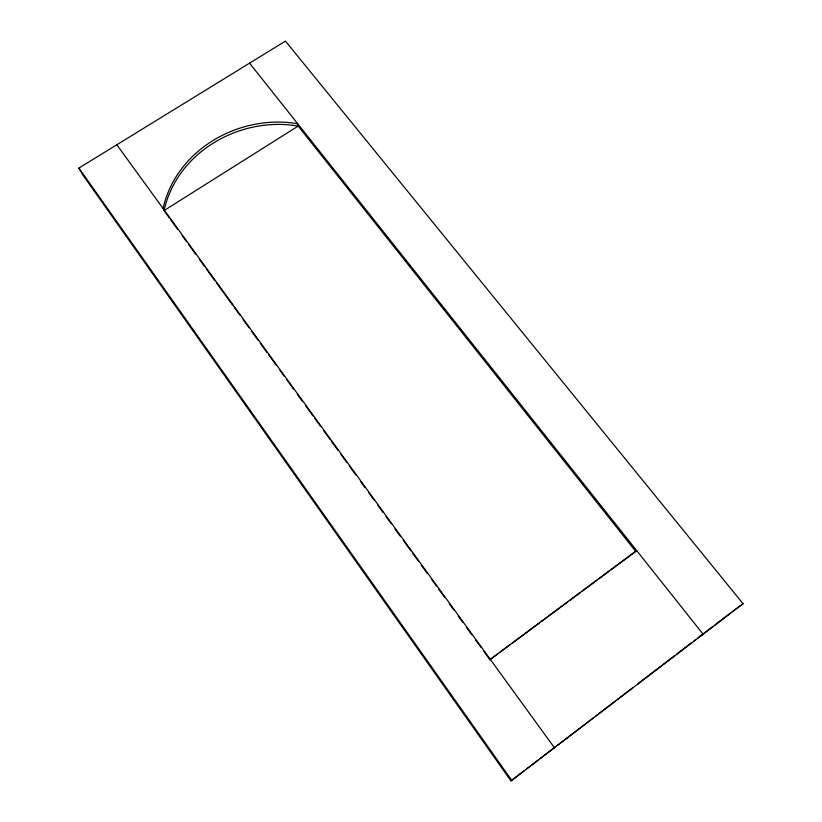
<?xml version="1.0" encoding="UTF-8"?>
<svg xmlns="http://www.w3.org/2000/svg" width="822" height="822" viewBox="0 0 822 822"><rect width="100%" height="100%" fill="white"/><g stroke="black" fill="none" stroke-linecap="round" stroke-linejoin="round"><path stroke-width="1.23" d="M163.085 208.49C176.257 149.316 239.675 113.775 297.687 123.742L298.16 126.074L635.807 551.48L611.136 569.769M164.04 210.586C177.131 151.597 240.332 116.118 298.16 126.074L164.04 210.586L169.301 217.84M483.86 651.404L489.881 659.696L636.598 550.473M510.965 780.9L743.078 603.728L285.45 41.1L78.922 168.058L82.59 174.593L510.965 780.9L524.004 770.923M526.018 769.382L538.061 760.175M540.064 758.634L552.107 749.417M555.148 747.095L553.114 748.657L554.573 747.958L116.827 144.754M557.193 745.533L593.895 717.452M595.929 715.89L615.308 701.074M617.343 699.512L632.642 687.808M637.738 683.904L674.441 655.822M676.485 654.261L691.775 642.568M693.819 641.006L695.854 639.444M697.899 637.882L713.095 626.261M715.119 624.71L730.296 613.089M732.32 611.547L743.078 603.728M489.881 659.696L498.101 653.603M500.156 652.082L510.431 644.458M512.486 642.938L539.211 623.117M541.266 621.596L567.981 601.776M570.036 600.255L580.311 592.631M582.366 591.11L596.751 580.435M598.806 578.914L609.081 571.29M699.933 636.32L703.149 634.276L249.569 63.15M170.812 219.916L177.583 229.256M182.094 235.472L186.615 241.699M188.875 244.812L195.646 254.142M199.407 259.331L204.678 266.595M206.178 268.671L215.21 281.114M216.71 283.189L232.513 304.972M234.023 307.048L240.045 315.34M243.055 319.491L249.076 327.793M251.327 330.896L258.108 340.236M260.358 343.349L267.129 352.679M268.64 354.755L276.161 365.132M279.922 370.311L284.443 376.538M286.703 379.651L293.475 388.981M297.235 394.17L302.506 401.434M305.517 405.585L313.038 415.953M314.538 418.028L320.559 426.32M323.57 430.471L330.341 439.811M331.852 441.887L337.873 450.179M340.883 454.33L346.905 462.632M349.155 465.735L355.936 475.075M360.447 481.302L364.958 487.518M368.729 492.707L373.989 499.971M377.76 505.15L383.021 512.414M386.032 516.565L391.303 523.82M395.063 529.008L400.335 536.273M403.345 540.424L410.866 550.791M412.367 552.867L418.388 561.159M421.398 565.31L427.419 573.612M431.94 579.839L436.451 586.055M438.712 589.168L444.733 597.471M449.244 603.687L453.765 609.914M458.275 616.14L462.786 622.357M466.557 627.546L471.818 634.81M475.589 639.989L480.849 647.253M78.922 168.058L511.911 780.602"/></g></svg>
